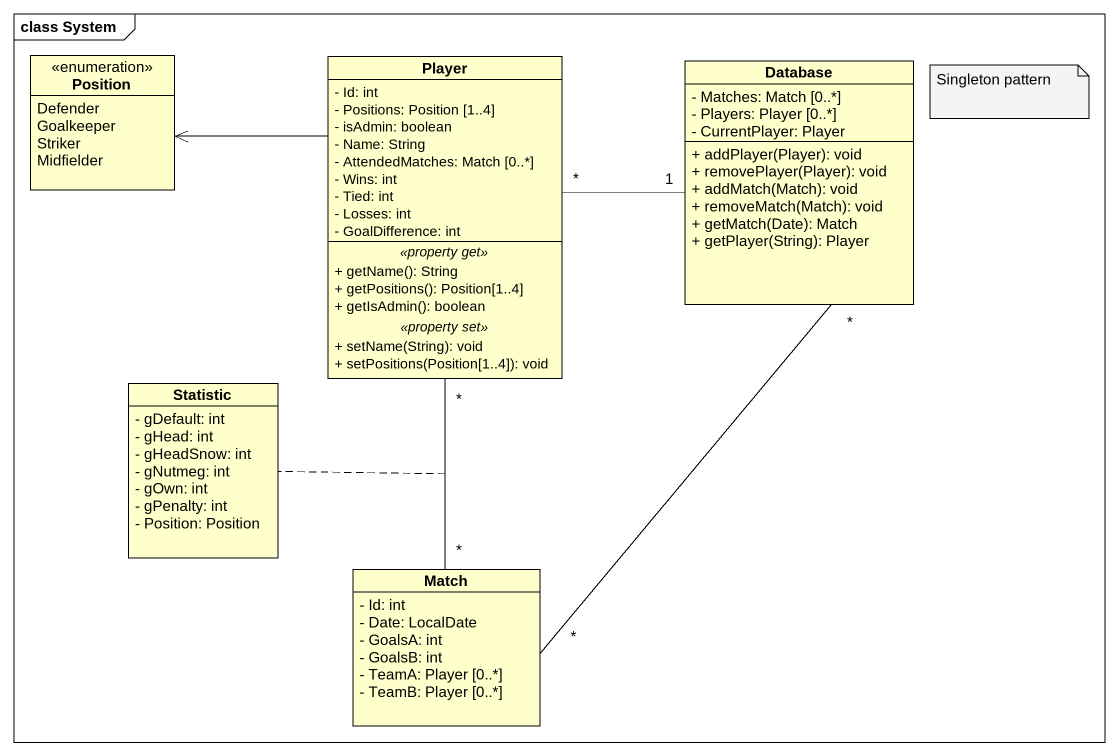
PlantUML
@startuml
mainframe class System
hide circle
hide empty members
skinparam classAttributeIconSize 0
enum Position {
  Defender
  Goalkeeper
  Striker
  Midfielder
}
class Player {
  - Id: int
  - Positions: Position [1..4]
  - isAdmin: boolean
  - Name: String
  - AttendedMatches: Match [0..*]
  - Wins: int
  - Tied: int
  - Losses: int
  - GoalDifference: int
  .. <<property get>> ..
  + getName(): String
  + getPositions(): Position[1..4]
  + getIsAdmin(): boolean
  .. <<property set>> ..
  + setName(String): void
  + setPositions(Position[1..4]): void
}
class "Database" as Database_ {
  - Matches: Match [0..*]
  - Players: Player [0..*]
  - CurrentPlayer: Player
  + addPlayer(Player): void
  + removePlayer(Player): void
  + addMatch(Match): void
  + removeMatch(Match): void
  + getMatch(Date): Match
  + getPlayer(String): Player
}
class Statistic {
  - gDefault: int
  - gHead: int
  - gHeadSnow: int
  - gNutmeg: int
  - gOwn: int
  - gPenalty: int
  - Position: Position
}
class Match {
  - Id: int
  - Date: LocalDate
  - GoalsA: int
  - GoalsB: int
  - TeamA: Player [0..*]
  - TeamB: Player [0..*]
}
Player -left-> Position
Database_ "1" -left- "*" Player
Database_ "*" -- "*" Match
Match "*" -up- "*" Player
(Match, Player) .. Statistic
note as N1
  Singleton pattern
end note
@enduml
